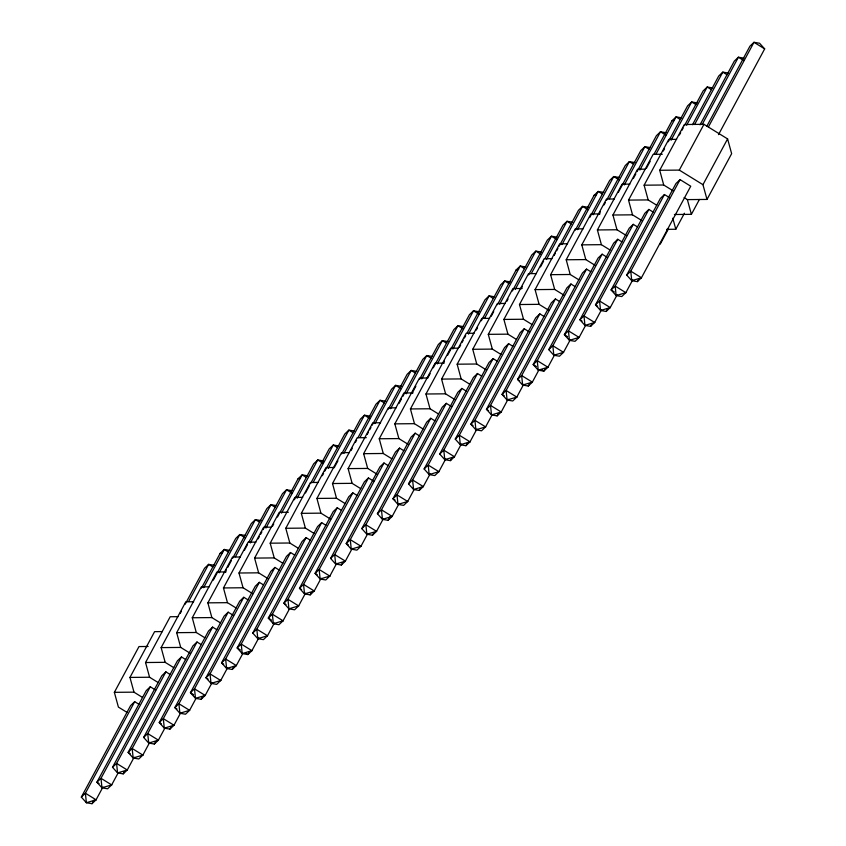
<?xml version="1.0" encoding="UTF-8"?>
<svg xmlns="http://www.w3.org/2000/svg" width="846" height="846" viewBox="0 0 846 846"><rect width="100%" height="100%" fill="white"/><g stroke="black" fill="none" stroke-linecap="round" stroke-linejoin="round"><path stroke-width="1.27" d="M127.006 712.395L118.408 707.097L114.358 692.335L138.998 646.566L148.145 646.481M133.996 692.187L129.956 677.424L154.596 631.655L162.432 631.581M149.594 677.276L145.544 662.524L170.194 616.745L178.03 616.671M165.192 662.365L161.142 647.613L185.782 601.834L193.618 601.76M102.937 787.066L96.074 799.808L92.013 803.7L86.377 802.738L81.332 797.101L130.622 705.564L134.694 701.672L138.966 704.306M180.219 613.435L181.467 611.119M185.211 604.171L204.552 568.248L208.624 564.356L214.228 565.297M134.694 701.672L85.393 793.21L81.332 797.101M188.658 601.432L208.624 564.356L212.896 566.989M190.403 653.387L180.727 647.433L176.677 632.671L201.327 586.902L209.163 586.828M201.433 588.097L220.15 553.337L224.222 549.445L229.826 550.397M155.622 690.061L150.281 686.762L100.991 778.309L96.92 782.201L101.964 787.827L107.601 788.789L111.672 784.898L117.911 773.318M203.632 587.684L224.222 549.445L228.494 552.078M92.013 803.7L93.885 800.221M204.922 637.821L196.272 632.491L192.275 617.76L216.914 571.991L226.062 571.907M134.133 757.244L127.27 769.997L123.199 773.879L117.562 772.916L112.518 767.29L161.808 675.743L165.879 671.851L170.152 674.495M213.287 580.145L235.748 538.426L239.82 534.535L245.425 535.486M165.879 671.851L116.589 763.399L112.518 767.29M219.23 572.774L239.82 534.535L245.16 537.834M220.51 622.91L211.86 617.58L207.873 602.849L232.513 557.08L240.349 557.006M225.131 572.192L226.379 569.866M227.627 567.55L231.37 560.602M232.618 558.286L251.336 523.515L255.407 519.624L261.012 520.576M185.75 659.584L181.478 656.94L132.177 748.488L128.116 752.38L133.16 758.005L138.797 758.978L142.858 755.087L149.721 742.333M235.442 556.71L255.407 519.624L259.68 522.268M123.199 773.879L124.447 771.563M236.108 607.999L227.458 602.669L223.46 587.949L248.111 542.17L255.947 542.096M164.642 728.554L158.403 740.144L154.332 744.036L148.695 743.063L143.651 737.437L192.941 645.9L197.012 642.008L201.285 644.641M244.42 550.291L247.54 544.496M248.787 542.18L266.881 508.573L270.953 504.692L276.557 505.633M197.012 642.008L147.722 733.545L143.651 737.437M250.363 542.931L270.953 504.692L275.225 507.325M252.721 593.723L243.056 587.759L239.006 573.006L263.645 527.227L271.481 527.164M258.136 538.86L259.384 536.544M260.631 534.228L261.879 531.912M263.127 529.596L282.479 493.673L286.54 489.781L292.145 490.722M216.883 629.731L212.61 627.098L163.31 718.645L159.249 722.526L164.293 728.163L169.93 729.125L173.99 725.234L180.854 712.491M265.951 528.02L286.54 489.781L291.881 493.081M154.332 744.036L155.579 741.72M258.643 572.858L254.593 558.096L279.243 512.327L288.38 512.242M272.486 526.275L273.734 523.949M277.477 517.001L298.067 478.762L302.138 474.87L307.743 475.822M233.538 615.486L228.198 612.187L178.908 703.735L174.836 707.626L179.891 713.252L185.517 714.214L189.589 710.323L195.828 698.743M281.549 513.11L302.138 474.87L306.411 477.504M169.93 729.125L171.178 726.809M274.241 557.948L270.191 543.185L294.842 497.416L302.667 497.342M294.323 499.775L313.665 463.851L317.736 459.96L323.341 460.911L320.92 461.641M248.068 599.92L243.796 597.276L194.506 688.824L190.435 692.715L195.479 698.341L201.115 699.304L205.187 695.423L212.05 682.669M297.147 498.199L317.736 459.96L323.077 463.259M289.84 543.037L285.789 528.274L310.429 482.506L318.265 482.432M305.491 492.943L309.234 485.995M310.482 483.679L329.2 448.909L333.271 445.017L338.876 445.969M263.603 584.977L259.331 582.334L210.041 673.881L205.969 677.773L211.024 683.399L216.65 684.372L220.721 680.48L227.585 667.727M313.306 482.104L333.271 445.017L337.543 447.661M201.115 699.304L202.363 696.988M313.972 533.392L305.374 528.094L301.324 513.342L325.974 467.563L333.81 467.489M322.337 475.716L323.584 473.4M324.832 471.085L344.798 433.998L348.869 430.117L354.474 431.058M279.201 570.067L274.929 567.433L225.639 658.971L221.567 662.862L226.612 668.488L232.248 669.461L236.32 665.569L242.559 653.979M328.28 468.356L348.869 430.117L353.142 432.75M330.638 519.148L320.909 513.152L316.922 498.431L341.562 452.652L349.398 452.589M334.191 467.764L337.935 460.816M341.678 453.858L360.396 419.098L364.457 415.206L370.062 416.158M294.799 555.156L290.527 552.523L241.237 644.07L237.166 647.951L242.21 653.588L247.846 654.55L251.907 650.659L258.781 637.916M343.867 453.445L364.457 415.206L369.797 418.506M232.248 669.461L233.496 667.145M345.157 503.582L336.507 498.252L332.51 483.521L357.16 437.752L366.297 437.668M274.368 623.005L267.505 635.748L263.434 639.639L257.808 638.677L252.753 633.051L302.054 541.503L306.115 537.612L310.387 540.245M351.027 450.537L352.274 448.221M355.394 442.426L356.642 440.11M357.89 437.794L375.984 404.187L380.055 400.295L385.66 401.247M306.115 537.612L256.824 629.16L252.753 633.051M360.089 437.371L380.055 400.295L384.327 402.929M249.094 652.234L247.846 654.55L245.71 653.228M352.158 483.373L348.108 468.61L372.758 422.841L380.594 422.767M367.196 434.442L368.444 432.126M369.691 429.8L370.939 427.484M372.187 425.168L391.529 389.245L395.59 385.353L401.194 386.305M325.932 525.313L321.66 522.669L272.37 614.217L268.298 618.109L273.343 623.735L278.979 624.708L283.05 620.816L289.29 609.226M375 423.592L395.59 385.353L400.93 388.652M377.369 474.395L367.693 468.43L363.643 453.668L388.293 407.899L396.129 407.825M388.399 409.104L407.116 374.334L411.188 370.442L416.792 371.394M341.52 510.402L337.247 507.759L287.957 599.306L283.886 603.198L288.941 608.824L294.567 609.797L298.638 605.905L305.501 593.152M390.598 408.692L411.188 370.442L415.46 373.086M383.291 453.519L379.241 438.767L403.891 392.988L413.028 392.904M399.005 403.468L401.501 398.826M402.749 396.51L422.714 359.434L426.786 355.542L432.391 356.483M357.118 495.492L352.845 492.858L303.555 584.396L299.484 588.287L304.528 593.924L310.165 594.886L314.236 590.994L321.099 578.252M406.196 393.781L426.786 355.542L431.058 358.175M398.889 438.609L394.839 423.857L419.479 378.077L427.315 378.014M412.108 393.189L415.851 386.241M419.595 379.283L438.313 344.523L442.373 340.631L447.978 341.583M373.784 481.247L368.444 477.948L319.154 569.495L315.082 573.387L320.126 579.013L325.763 579.975L329.834 576.084L336.697 563.341M421.784 378.871L442.373 340.631L446.646 343.265M310.165 594.886L311.413 592.57M414.477 423.709L410.426 408.946L435.077 363.177L444.213 363.093M352.232 548.398L345.369 561.141L341.298 565.033L335.661 564.071L330.617 558.445L379.907 466.897L383.978 463.005L388.251 465.649M427.642 378.247L430.138 373.615M433.258 367.82L453.847 329.58L457.919 325.689L463.523 326.641M383.978 463.005L334.688 554.553L330.617 558.445M437.329 363.928L457.919 325.689L463.259 328.988M438.619 414.064L430.022 408.766L425.972 394.003L450.611 348.235L458.447 348.161M443.241 363.336L444.488 361.02M447.608 355.225L469.445 314.67L473.517 310.778L479.122 311.73M403.849 450.738L399.576 448.094L350.286 539.642L346.215 543.534L351.259 549.16L356.896 550.133L360.967 546.241L367.83 533.488M452.917 349.017L473.517 310.778L478.857 314.078M341.298 565.033L342.545 562.717M445.609 393.855L441.57 379.093L466.209 333.324L474.046 333.25M383.418 518.577L376.555 531.33L372.483 535.222L366.857 534.249L361.802 528.623L411.103 437.075L415.164 433.194L419.436 435.827M459.452 347.272L460.7 344.957M461.948 342.641L463.196 340.325M464.443 337.998L465.691 335.682M466.939 333.366L485.033 299.759L489.104 295.867L494.709 296.819M415.164 433.194L365.874 524.732L361.802 528.623M468.515 334.117L489.104 295.867L493.377 298.511M469.805 384.253L461.155 378.913L457.157 364.192L481.808 318.413L489.644 318.339M399.016 503.677L392.153 516.42L388.081 520.311L382.445 519.349L377.401 513.712L426.691 422.175L430.762 418.284L435.034 420.917M476.298 330.046L477.546 327.73M481.289 320.771L500.631 284.859L504.702 280.967L510.307 281.908M430.762 418.284L381.472 509.821L377.401 513.712M484.737 318.043L504.702 280.967L508.975 283.6M372.483 535.222L373.731 532.906M486.471 369.998L476.742 364.013L472.755 349.282L497.395 303.513L505.231 303.439M491.209 316.267L493.704 311.635M497.448 304.676L516.166 269.916L520.237 266.025L525.842 266.976M451.648 406.64L446.307 403.341L397.007 494.889L392.946 498.78L397.99 504.406L403.627 505.369L407.687 501.477L413.927 489.887M499.648 304.264L520.237 266.025L524.509 268.658M388.081 520.311L389.953 516.832M500.938 354.4L492.34 349.102L488.29 334.339L512.94 288.571L522.077 288.486M430.149 473.823L423.286 486.566L419.214 490.458L413.578 489.496L408.533 483.87L457.823 392.322L461.895 388.43L466.167 391.074M506.807 301.356L508.055 299.04M512.422 290.929L531.764 255.006L535.835 251.114L541.44 252.066M461.895 388.43L412.605 479.978L408.533 483.87M515.246 289.353L535.835 251.114L541.176 254.413M507.938 334.191L503.888 319.428L528.528 273.66L536.364 273.586M445.747 458.913L438.884 471.666L434.812 475.558L429.176 474.585L424.132 468.959L473.422 377.411L477.493 373.52L481.765 376.163M521.157 288.761L522.405 286.445M528.644 274.865L547.362 240.095L551.433 236.203L557.038 237.155M477.493 373.52L428.203 465.067L424.132 468.959M531.468 273.29L551.433 236.203L556.774 239.503M419.214 490.458L420.462 488.142M523.537 319.28L519.486 304.528L544.126 258.749L551.962 258.675M461.334 444.013L454.471 456.755L450.41 460.647L444.774 459.674L439.73 454.048L489.02 362.5L493.091 358.619L497.363 361.253M540.488 266.902L543.608 261.107M544.856 258.791L562.95 225.184L567.021 221.292L572.626 222.244M493.091 358.619L443.79 450.157L439.73 454.048M546.431 259.542L567.021 221.292L571.293 223.936M539.124 304.37L535.074 289.618L559.724 243.838L567.56 243.775M476.88 429.07L470.016 441.813L465.945 445.705L460.309 444.742L455.264 439.106L504.554 347.569L508.626 343.677L512.898 346.31M554.162 255.439L555.41 253.123M556.657 250.807L557.905 248.491M559.153 246.175L578.495 210.252L582.566 206.361L588.171 207.302M508.626 343.677L459.336 435.225L455.264 439.106M561.977 244.6L582.566 206.361L587.907 209.66M450.41 460.647L451.658 458.331M564.335 295.391L554.669 289.438L550.619 274.675L575.259 228.906L583.095 228.832M575.365 230.101L594.093 195.341L598.154 191.45L603.758 192.402M529.564 332.066L524.224 328.766L474.923 420.314L470.862 424.206L475.907 429.831L481.543 430.794L485.604 426.902L491.843 415.323M577.564 229.689L598.154 191.45L602.426 194.083M465.945 445.705L467.193 443.389M578.854 279.825L570.204 274.495L566.207 259.764L590.857 213.996L599.994 213.911M589.715 217.517L609.68 180.431L613.752 176.539L619.357 177.491L616.935 178.22M544.084 316.499L539.811 313.855L490.521 405.403L486.45 409.295L491.505 414.921L497.131 415.883L501.202 412.002L508.065 399.249M593.162 214.778L613.752 176.539L619.092 179.838M595.468 265.549L585.802 259.585L581.805 244.854L606.455 199.085L614.281 199.011M599.074 214.197L600.322 211.87M604.065 204.922L605.313 202.606M606.561 200.291L625.279 165.52L629.35 161.628L634.955 162.58M559.682 301.588L555.41 298.945L506.12 390.492L502.048 394.384L507.092 400.01L512.729 400.983L516.8 397.091L523.663 384.338M609.384 198.715L629.35 161.628L633.622 164.272M497.131 415.883L498.379 413.567M610.04 250.004L601.39 244.674L597.403 229.953L622.043 184.174L629.879 184.1M618.352 192.296L640.813 150.577L644.885 146.696L650.489 147.638M575.217 286.646L570.944 284.013L521.654 375.55L517.583 379.442L522.638 385.067L528.264 386.04L532.335 382.149L538.574 370.559M624.295 184.936L644.885 146.696L649.157 149.33M626.653 235.727L616.988 229.763L612.938 215.011L637.588 169.232L645.424 169.168M633.326 178.548L635.822 173.916M637.07 171.601L656.411 135.677L660.483 131.786L666.088 132.727M590.815 271.735L586.542 269.102L537.252 360.65L533.181 364.531L538.225 370.167L543.862 371.13L547.933 367.238L554.796 354.495M639.893 170.025L660.483 131.786L665.823 135.085M528.264 386.04L529.511 383.724M642.199 220.795L632.522 214.831L628.536 200.1L653.175 154.332L662.323 154.247M570.384 339.584L563.521 352.327L559.46 356.219L553.823 355.257L548.779 349.631L598.069 258.083L602.141 254.191L607.481 257.491M646.429 168.28L650.172 161.322M653.916 154.374L672.01 120.767L676.07 116.875L681.675 117.827M602.141 254.191L552.85 345.739L548.779 349.631M656.105 153.951L676.07 116.875L680.343 119.508M545.11 368.814L543.862 371.13L541.726 369.808M648.173 199.952L644.123 185.189L668.774 139.421L676.61 139.347M663.264 151.053L664.512 148.727M668.255 141.779L687.597 105.856L691.668 101.964L697.273 102.916M622 241.924L617.728 239.281L568.438 330.828L564.367 334.72L569.421 340.346L575.047 341.308L579.119 337.427L585.358 325.837M671.079 140.203L691.668 101.964L695.941 104.608M673.437 191.006L663.719 185.01L659.721 170.279L684.372 124.51L703.957 124.33L727.592 138.903L731.642 153.665L707.002 199.434L687.407 199.614L684.128 197.594M679.433 134.948L680.681 132.632M681.929 130.316L683.177 128M684.425 125.684L703.142 90.913L707.203 87.022L712.808 87.973M637.546 226.982L633.273 224.338L583.983 315.886L579.912 319.777L584.956 325.403L590.593 326.376L594.664 322.485L601.527 309.731M686.614 125.261L707.203 87.022L711.475 89.665M692.525 124.679L718.73 76.003L722.801 72.122L728.406 73.063M653.133 212.071L648.861 209.438L599.571 300.975L595.499 304.867L600.554 310.493L606.18 311.465L610.252 307.574L617.115 294.831M694.725 124.267L722.801 72.122L727.074 74.755M590.593 326.376L591.84 324.06M700.012 124.838L734.328 61.102L738.399 57.211L744.004 58.163M669.799 197.827L664.459 194.527L615.169 286.075L611.098 289.956L616.142 295.592L621.778 296.555L625.85 292.663L632.713 279.92M702.212 124.415L738.399 57.211L743.74 60.51M659.721 170.279L679.306 170.099L703.957 124.33M606.18 311.465L607.428 309.15M626.696 275.056L675.986 183.508L680.057 179.616L690.738 186.215L641.448 277.752L637.376 281.644L631.74 280.682L626.696 275.056L630.767 271.164L680.057 179.616M706.875 126.149L749.926 46.192L753.987 42.3L759.592 43.252L764.668 48.899L718.497 134.641M708.44 126.889L753.987 42.3L764.668 48.899M637.376 281.644L638.624 279.328M660.218 244.166L668.224 229.287M666.669 229.34L675.806 229.255L684.435 213.234M707.002 199.434L702.952 184.682L727.592 138.903M674.431 214.503L691.404 214.345L699.409 199.466M570.944 284.013L566.883 287.904L517.583 379.442L519.719 380.763M586.542 269.102L582.471 272.994L533.181 364.531L536.385 366.519M617.728 239.281L613.667 243.172L564.367 334.72L567.571 336.697M633.273 224.338L629.202 228.23L579.912 319.777L582.048 321.099M648.861 209.438L644.8 213.329L595.499 304.867L597.636 306.189M664.459 194.527L660.388 198.419L611.098 289.956L614.302 291.944M399.576 448.094L395.505 451.986L346.215 543.534L348.351 544.856M446.307 403.341L442.236 407.233L392.946 498.78L395.082 500.092M524.224 328.766L520.153 332.658L470.862 424.206L472.999 425.517M539.811 313.855L535.74 317.747L486.45 409.295L488.586 410.617M555.41 298.945L551.338 302.836L502.048 394.384L504.184 395.706M212.61 627.098L208.539 630.989L159.249 722.526L161.385 723.848M228.198 612.187L224.127 616.078L174.836 707.626L176.973 708.937M243.796 597.276L239.725 601.168L190.435 692.715L193.639 694.693M259.331 582.334L255.27 586.225L205.969 677.773L208.105 679.095M274.929 567.433L270.857 571.325L221.567 662.862L223.704 664.184M290.527 552.523L286.456 556.414L237.166 647.951L240.37 649.94M321.66 522.669L317.588 526.561L268.298 618.109L271.503 620.086M337.247 507.759L333.187 511.65L283.886 603.198L286.022 604.52M352.845 492.858L348.774 496.75L299.484 588.287L301.62 589.609M368.444 477.948L364.372 481.839L315.082 573.387L317.218 574.698M150.281 686.762L146.21 690.653L96.92 782.201L99.056 783.512M181.478 656.94L177.406 660.832L128.116 752.38L130.252 753.701M672.01 120.767L674.421 120.026M594.093 195.341L596.504 194.601M516.166 269.916L518.587 269.176M298.067 478.762L300.489 478.022M220.15 553.337L222.572 552.597M644.123 185.189L663.719 185.01M628.536 200.1L648.121 199.92L656.771 205.25M612.938 215.011L632.522 214.831M597.403 229.953L616.988 229.763M581.805 244.854L601.39 244.674M566.207 259.764L585.802 259.585M550.619 274.675L570.204 274.495M535.074 289.618L554.669 289.438M519.486 304.528L539.071 304.338L548.8 310.334M503.888 319.428L523.473 319.249L532.123 324.578M488.29 334.339L507.886 334.159L516.536 339.489M472.755 349.282L492.34 349.102M457.157 364.192L476.742 364.013M441.57 379.093L461.155 378.913M425.972 394.003L445.556 393.824L455.233 399.788M410.426 408.946L430.022 408.766M394.839 423.857L414.424 423.677L423.074 429.007M379.241 438.767L398.826 438.577L408.555 444.573M363.643 453.668L383.238 453.488L391.888 458.818M348.108 468.61L367.693 468.43M332.51 483.521L352.105 483.341L360.756 488.671M316.922 498.431L336.507 498.252M301.324 513.342L320.909 513.152M285.789 528.274L305.374 528.094M270.191 543.185L289.776 543.005L298.427 548.335M254.593 558.096L274.189 557.916L282.839 563.246M239.006 573.006L258.59 572.827L268.256 578.791M223.46 587.949L243.056 587.759M207.873 602.849L227.458 602.669M192.275 617.76L211.86 617.58M176.677 632.671L196.272 632.491M161.142 647.613L180.727 647.433M145.544 662.524L165.139 662.333L173.79 667.674M129.956 677.424L149.541 677.244L158.191 682.574M114.358 692.335L133.943 692.155L142.593 697.485M679.306 170.099L702.952 184.682M687.354 199.582L691.404 214.345M672.771 218.183L675.806 229.255M641.448 277.752L631.74 280.682L630.767 271.164L641.448 277.752M625.85 292.663L616.142 295.592L615.169 286.075L625.85 292.663M610.252 307.574L600.554 310.493L599.571 300.975L610.252 307.574M594.664 322.485L584.956 325.403L583.983 315.886L594.664 322.485M579.119 337.427L569.421 340.346L568.438 330.828L579.119 337.427M563.521 352.327L553.823 355.257L552.85 345.739L563.521 352.327M547.933 367.238L538.225 370.167L537.252 360.65L547.933 367.238M532.335 382.149L522.638 385.067L521.654 375.55L532.335 382.149M516.8 397.091L507.092 400.01L506.12 390.492L516.8 397.091M501.202 412.002L491.505 414.921L490.521 405.403L501.202 412.002M485.604 426.902L475.907 429.831L474.923 420.314L485.604 426.902M470.016 441.813L460.309 444.742L459.336 435.225L470.016 441.813M454.471 456.755L444.774 459.674L443.79 450.157L454.471 456.755M438.884 471.666L429.176 474.585L428.203 465.067L438.884 471.666M423.286 486.566L413.578 489.496L412.605 479.978L423.286 486.566M407.687 501.477L397.99 504.406L397.007 494.889L407.687 501.477M392.153 516.42L382.445 519.349L381.472 509.821L392.153 516.42M376.555 531.33L366.857 534.249L365.874 524.732L376.555 531.33M360.967 546.241L351.259 549.16L350.286 539.642L360.967 546.241M345.369 561.141L335.661 564.071L334.688 554.553L345.369 561.141M329.834 576.084L320.126 579.013L319.154 569.495L329.834 576.084M314.236 590.994L304.528 593.924L303.555 584.396L314.236 590.994M298.638 605.905L288.941 608.824L287.957 599.306L298.638 605.905M283.05 620.816L273.343 623.735L272.37 614.217L283.05 620.816M267.505 635.748L257.808 638.677L256.824 629.16L267.505 635.748M251.907 650.659L242.21 653.588L241.237 644.07L251.907 650.659M236.32 665.569L226.612 668.488L225.639 658.971L236.32 665.569M220.721 680.48L211.024 683.399L210.041 673.881L220.721 680.48M205.187 695.423L195.479 698.341L194.506 688.824L205.187 695.423M189.589 710.323L179.891 713.252L178.908 703.735L189.589 710.323M173.99 725.234L164.293 728.163L163.31 718.645L173.99 725.234M158.403 740.144L148.695 743.063L147.722 733.545L158.403 740.144M142.858 755.087L133.16 758.005L132.177 748.488L142.858 755.087M127.27 769.997L117.562 772.916L116.589 763.399L127.27 769.997M111.672 784.898L101.964 787.827L100.991 778.309L111.672 784.898M96.074 799.808L86.377 802.738L85.393 793.21L96.074 799.808"/></g></svg>
